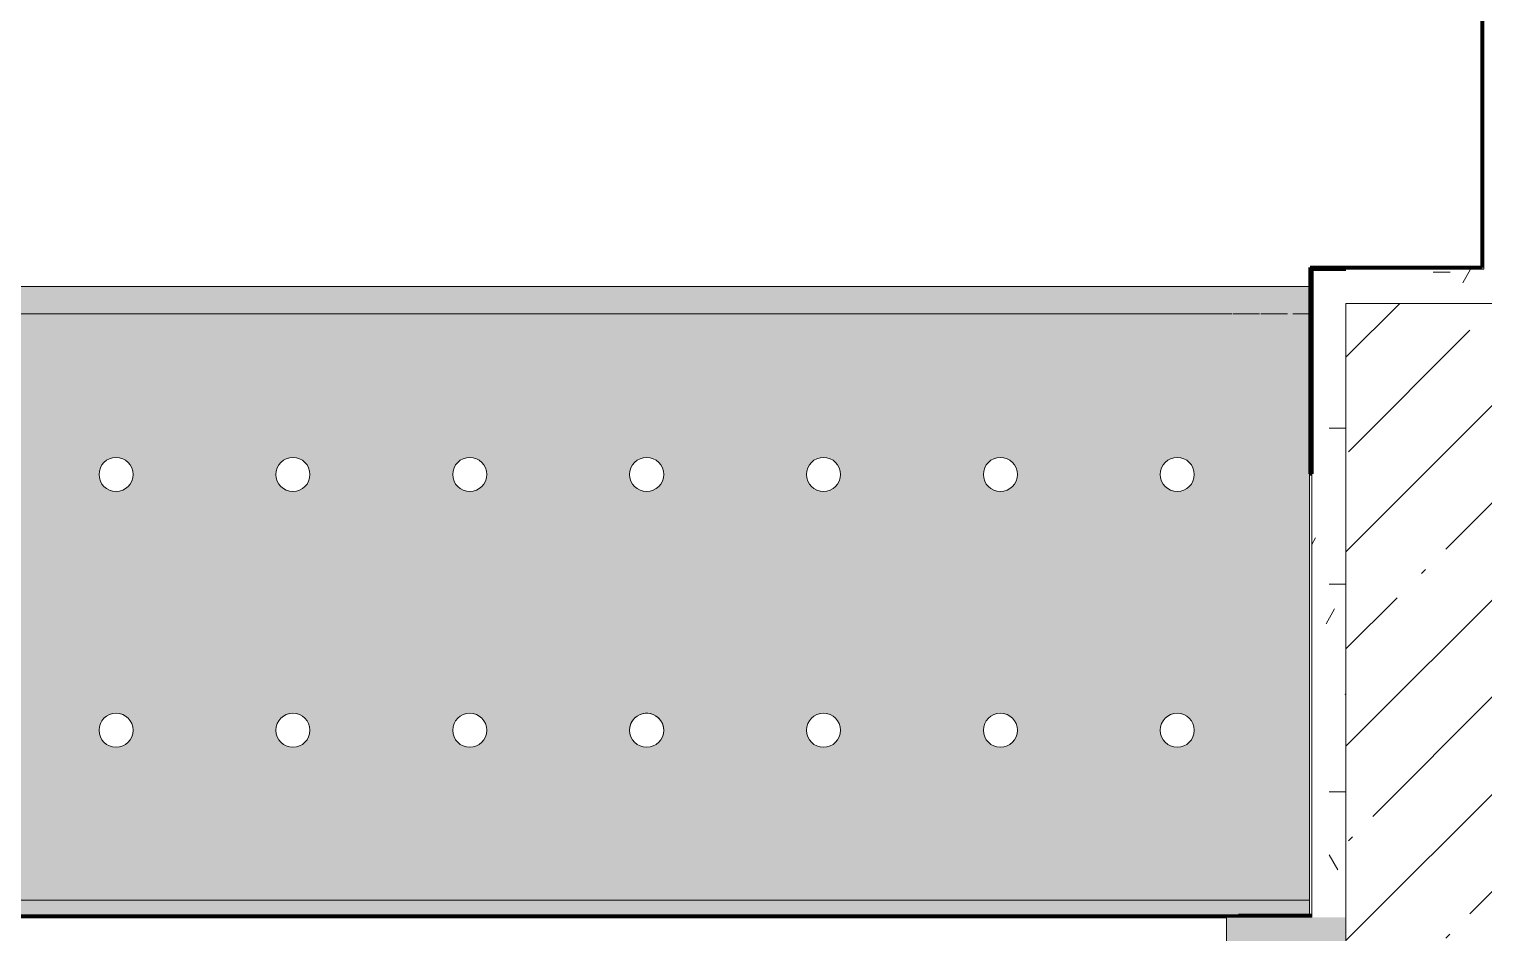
# Model space of a CAD drawing. Header units: millimetres. Extents: x -5426 to 189269, y -8553 to 29000.
# Drawn here: x 28437 to 29291, y 131 to 661 of the extents above; entities that cross this region are included whole.
import ezdxf

# ---------------------------------------------------------------- set-up
doc = ezdxf.new("R2010")
doc.units = ezdxf.units.MM
for name, color, linetype, lineweight in [('A-WALL', 7, 'Continuous', 9), ('I-WALL', 7, 'Continuous', 9), ('S-COLS', 7, 'Continuous', 9)]:
    doc.layers.add(name, color=color, linetype=linetype, lineweight=lineweight)
for name, color, linetype, lineweight, true_color in [('A-WALL-3', 7, 'Continuous', 9, 0xff80c0), ('I-WALL-3', 7, 'Continuous', 9, 0xc0c0c0), ('I-WALL-6', 7, 'Continuous', 80, 0xff80c0), ('I-WALL-9', 7, 'Continuous', 53, 0xff80c0), ('Знаки-2', 9, 'Continuous', 9, 0x808080), ('Знаки-3', 7, 'Continuous', 9, 0xc1bbaf), ('Знаки-5', 7, 'Continuous', 9, 0xaba79f), ('Знаки-6', 7, 'Continuous', 9, 0xccc5b7), ('Знаки-7', 7, 'Continuous', 9, 0xd5cdbe), ('Знаки-8', 7, 'Continuous', 9, 0xd1cabb), ('Знаки-9', 7, 'Continuous', 9, 0xd4ccbd)]:
    doc.layers.add(name, color=color, linetype=linetype, lineweight=lineweight, true_color=true_color)
doc.layers.add('Знаки-4', color=7, linetype='Continuous', lineweight=9, transparency=0.5)
pattern_1 = [(0, (0, 0), (121.92, 30.48), [10.058, -81.382, 10.058, -81.382, -487.68]), (0, (0, 0), (121.92, 30.48), [-182.88, 10.058, -172.822, 10.058, -81.382, -213.36]), (0, (0, 0), (121.92, 30.48), [-457.2, 10.058, -50.902, 10.058, -142.342]), (120, (45.72, 15.24), (-87.356454, 90.345817), [10.058, -81.382, 10.058, -81.382, -487.68]), (120, (45.72, 15.24), (-87.356454, 90.345817), [-182.88, 10.058, -172.822, 10.058, -81.382, -213.36]), (120, (45.72, 15.24), (-87.356454, 90.345817), [-457.2, 10.058, -50.902, 10.058, -142.342]), (240, (60.96, 76.2), (-34.563546, -120.825817), [10.058, -81.382, 10.058, -81.382, -487.68]), (240, (60.96, 76.2), (-34.563546, -120.825817), [-182.88, 10.058, -172.822, 10.058, -81.382, -213.36]), (240, (60.96, 76.2), (-34.563546, -120.825817), [-457.2, 10.058, -50.902, 10.058, -142.342])]

# ---------------------------------------------------------------- blocks, each defined once
blk = doc.blocks.new('BSC_Колонна _Прямоугольная - 600х600-V2-План отделки стен 3 этажа в осях 1-12')
at = {"layer": 'S-COLS'}
h = blk.add_hatch(dxfattribs=at)
h.set_pattern_fill('FP_4', color=256, style=0, pattern_type=2)
h.set_pattern_definition([(45, (-29509.74, -200), (-57.02463, 57.02463), []), (45, (-29452.72, -200), (-57.02463, 57.02463), [100.806, -20.161, 3.353, -16.808])])
h.paths.add_polyline_path([(-27.42, -300), (300, -300), (300, 300), (-300, 300), (-300, -300)])
for p, q in [((300, 300), (-300, 300)), ((-300, 300), (-300, -300)), ((300, -300), (300, 300)), ((-300, -300), (300, -300))]:
    blk.add_line(p, q, dxfattribs=at)
blk = doc.blocks.new('Зашивка радиатора_ с перфорацией М4 - Зашивка радиатора_ с перфорацией М4-30943701-План отделки стен 3 этажа в осях 1-12')
at = {"layer": 'Знаки-4'}
h = blk.add_hatch(color=256, dxfattribs=at)
h.paths.add_polyline_path([(2278.59, 380), (2278.59, 378), (2298.59, 378), (2298.59, 368), (1498.59, 368), (1498.59, 378), (1518.59, 378), (1518.59, 380), (1448.59, 380), (1448.59, 378), (1468.59, 378), (1468.23, 368), (-401.41, 368), (-401.41, 378), (-381.41, 378), (-381.41, 380), (-430, 380), (-430, 230), (2328.59, 230), (2328.59, 378), (2330, 378), (2330, 380), (2298.59, 380)])
h.paths.add_polyline_path([(2330, 190), (-430, 190), (-430, 180), (2330, 180), (2330, 188.28)])
h = blk.add_hatch(color=256, dxfattribs=at)
h.paths.add_polyline_path([(2198.96, 180), (-430, 180), (-430, -179.94), (2330.24, -179.94), (2330.24, 180)])
h.paths.add_polyline_path([(1307.49, 90.35), (1312.49, 89.02), (1316.15, 85.35), (1317.49, 80.35), (1316.15, 75.35), (1312.49, 71.69), (1307.49, 70.35), (1302.49, 71.69), (1298.83, 75.35), (1297.49, 80.35), (1298.83, 85.35), (1302.49, 89.02), (1304.9, 90.01)])
h.paths.add_polyline_path([(1514.99, 90.35), (1519.99, 89.02), (1523.65, 85.35), (1524.99, 80.35), (1523.65, 75.35), (1519.99, 71.69), (1514.99, 70.35), (1509.99, 71.69), (1506.33, 75.35), (1504.99, 80.35), (1506.33, 85.35), (1509.99, 89.02), (1512.4, 90.01)])
h.paths.add_polyline_path([(1618.74, 90.35), (1623.74, 89.02), (1627.4, 85.35), (1628.74, 80.35), (1627.4, 75.35), (1623.74, 71.69), (1618.74, 70.35), (1613.74, 71.69), (1610.08, 75.35), (1608.74, 80.35), (1610.08, 85.35), (1613.74, 89.02), (1616.15, 90.01)])
h.paths.add_polyline_path([(2137.49, 90.35), (2142.49, 89.02), (2146.15, 85.35), (2147.49, 80.35), (2146.15, 75.35), (2142.49, 71.69), (2137.49, 70.35), (2132.49, 71.69), (2128.83, 75.35), (2127.49, 80.35), (2128.83, 85.35), (2132.49, 89.02), (2134.9, 90.01)])
h.paths.add_polyline_path([(2033.74, 90.35), (2038.74, 89.02), (2042.4, 85.35), (2043.74, 80.35), (2042.4, 75.35), (2038.74, 71.69), (2033.74, 70.35), (2028.74, 71.69), (2025.08, 75.35), (2023.74, 80.35), (2025.08, 85.35), (2028.74, 89.02), (2031.15, 90.01)])
h.paths.add_polyline_path([(1411.24, 90.35), (1416.24, 89.02), (1419.9, 85.35), (1421.24, 80.35), (1419.9, 75.35), (1416.24, 71.69), (1411.24, 70.35), (1406.24, 71.69), (1402.58, 75.35), (1401.24, 80.35), (1402.58, 85.35), (1406.24, 89.02), (1408.65, 90.01)])
h.paths.add_polyline_path([(996.24, 90.35), (1001.24, 89.02), (1004.9, 85.35), (1006.24, 80.35), (1004.9, 75.35), (1001.24, 71.69), (996.24, 70.35), (991.24, 71.69), (987.58, 75.35), (986.24, 80.35), (987.58, 85.35), (991.24, 89.02), (993.65, 90.01)])
h.paths.add_polyline_path([(1929.99, 90.35), (1934.99, 89.02), (1938.65, 85.35), (1939.99, 80.35), (1938.65, 75.35), (1934.99, 71.69), (1929.99, 70.35), (1924.99, 71.69), (1921.33, 75.35), (1919.99, 80.35), (1921.33, 85.35), (1924.99, 89.02), (1927.4, 90.01)])
h.paths.add_polyline_path([(1203.74, 90.35), (1208.74, 89.02), (1212.4, 85.35), (1213.74, 80.35), (1212.4, 75.35), (1208.74, 71.69), (1203.74, 70.35), (1198.74, 71.69), (1195.08, 75.35), (1193.74, 80.35), (1195.08, 85.35), (1198.74, 89.02), (1201.15, 90.01)])
h.paths.add_polyline_path([(892.49, 90.35), (897.49, 89.02), (901.15, 85.35), (902.49, 80.35), (901.15, 75.35), (897.49, 71.69), (892.49, 70.35), (887.49, 71.69), (883.83, 75.35), (882.49, 80.35), (883.83, 85.35), (887.49, 89.02), (889.9, 90.01)])
h.paths.add_polyline_path([(1099.99, 90.35), (1104.99, 89.02), (1108.65, 85.35), (1109.99, 80.35), (1108.65, 75.35), (1104.99, 71.69), (1099.99, 70.35), (1094.99, 71.69), (1091.33, 75.35), (1089.99, 80.35), (1091.33, 85.35), (1094.99, 89.02), (1097.4, 90.01)])
h.paths.add_polyline_path([(1826.24, 90.35), (1831.24, 89.02), (1834.9, 85.35), (1836.24, 80.35), (1834.9, 75.35), (1831.24, 71.69), (1826.24, 70.35), (1821.24, 71.69), (1817.58, 75.35), (1816.24, 80.35), (1817.58, 85.35), (1821.24, 89.02), (1823.65, 90.01)])
h.paths.add_polyline_path([(2241.24, 90.35), (2246.24, 89.02), (2249.9, 85.35), (2251.24, 80.35), (2249.9, 75.35), (2246.24, 71.69), (2241.24, 70.35), (2236.24, 71.69), (2232.58, 75.35), (2231.24, 80.35), (2232.58, 85.35), (2236.24, 89.02), (2238.65, 90.01)])
h.paths.add_polyline_path([(1722.49, 90.35), (1727.49, 89.02), (1731.15, 85.35), (1732.49, 80.35), (1731.15, 75.35), (1727.49, 71.69), (1722.49, 70.35), (1717.49, 71.69), (1713.83, 75.35), (1712.49, 80.35), (1713.83, 85.35), (1717.49, 89.02), (1719.9, 90.01)])
h.paths.add_polyline_path([(-145.01, 90.35), (-140.01, 89.02), (-136.35, 85.35), (-135.01, 80.35), (-136.35, 75.35), (-140.01, 71.69), (-145.01, 70.35), (-150.01, 71.69), (-153.67, 75.35), (-155.01, 80.35), (-153.67, 85.35), (-150.01, 89.02), (-147.6, 90.01)])
h.paths.add_polyline_path([(-248.76, 90.35), (-243.76, 89.02), (-240.1, 85.35), (-238.76, 80.35), (-240.1, 75.35), (-243.76, 71.69), (-248.76, 70.35), (-253.76, 71.69), (-257.42, 75.35), (-258.76, 80.35), (-257.42, 85.35), (-253.76, 89.02), (-251.35, 90.01)])
h.paths.add_polyline_path([(788.74, 90.35), (793.74, 89.02), (797.4, 85.35), (798.74, 80.35), (797.4, 75.35), (793.74, 71.69), (788.74, 70.35), (783.74, 71.69), (780.08, 75.35), (778.74, 80.35), (780.08, 85.35), (783.74, 89.02), (786.15, 90.01)])
h.paths.add_polyline_path([(269.99, 90.35), (274.99, 89.02), (278.65, 85.35), (279.99, 80.35), (278.65, 75.35), (274.99, 71.69), (269.99, 70.35), (264.99, 71.69), (261.33, 75.35), (259.99, 80.35), (261.33, 85.35), (264.99, 89.02), (267.4, 90.01)])
h.paths.add_polyline_path([(-41.26, 90.35), (-36.26, 89.02), (-32.6, 85.35), (-31.26, 80.35), (-32.6, 75.35), (-36.26, 71.69), (-41.26, 70.35), (-46.26, 71.69), (-49.92, 75.35), (-51.26, 80.35), (-49.92, 85.35), (-46.26, 89.02), (-43.85, 90.01)])
h.paths.add_polyline_path([(581.24, 90.35), (586.24, 89.02), (589.9, 85.35), (591.24, 80.35), (589.9, 75.35), (586.24, 71.69), (581.24, 70.35), (576.24, 71.69), (572.58, 75.35), (571.24, 80.35), (572.58, 85.35), (576.24, 89.02), (578.65, 90.01)])
h.paths.add_polyline_path([(477.49, 90.35), (482.49, 89.02), (486.15, 85.35), (487.49, 80.35), (486.15, 75.35), (482.49, 71.69), (477.49, 70.35), (472.49, 71.69), (468.83, 75.35), (467.49, 80.35), (468.83, 85.35), (472.49, 89.02), (474.9, 90.01)])
h.paths.add_polyline_path([(373.74, 90.35), (378.74, 89.02), (382.4, 85.35), (383.74, 80.35), (382.4, 75.35), (378.74, 71.69), (373.74, 70.35), (368.74, 71.69), (365.08, 75.35), (363.74, 80.35), (365.08, 85.35), (368.74, 89.02), (372.12, 90.14)])
h.paths.add_polyline_path([(-352.51, 90.35), (-347.51, 89.02), (-343.85, 85.35), (-342.51, 80.35), (-343.85, 75.35), (-347.51, 71.69), (-352.51, 70.35), (-357.51, 71.69), (-361.17, 75.35), (-362.51, 80.35), (-361.17, 85.35), (-357.51, 89.02), (-355.1, 90.01)])
h.paths.add_polyline_path([(684.99, 90.35), (689.99, 89.02), (693.65, 85.35), (694.99, 80.35), (693.65, 75.35), (689.99, 71.69), (684.99, 70.35), (679.99, 71.69), (676.33, 75.35), (674.99, 80.35), (676.33, 85.35), (679.99, 89.02), (682.4, 90.01)])
h.paths.add_polyline_path([(166.24, 90.35), (171.24, 89.02), (174.9, 85.35), (176.24, 80.35), (174.9, 75.35), (171.24, 71.69), (166.24, 70.35), (161.24, 71.69), (157.58, 75.35), (156.24, 80.35), (157.58, 85.35), (161.24, 89.02), (163.65, 90.01)])
h.paths.add_polyline_path([(62.49, 90.35), (67.49, 89.02), (71.15, 85.35), (72.49, 80.35), (71.15, 75.35), (67.49, 71.69), (62.49, 70.35), (57.49, 71.69), (53.83, 75.35), (52.49, 80.35), (53.83, 85.35), (57.49, 89.02), (59.9, 90.01)])
h.paths.add_polyline_path([(1826.24, -59.65), (1831.24, -60.98), (1834.9, -64.65), (1836.24, -69.65), (1834.9, -74.65), (1831.24, -78.31), (1826.24, -79.65), (1821.24, -78.31), (1817.58, -74.65), (1816.24, -69.65), (1817.58, -64.65), (1821.24, -60.98), (1823.65, -59.99)])
h.paths.add_polyline_path([(2241.24, -59.65), (2246.24, -60.98), (2249.9, -64.65), (2251.24, -69.65), (2249.9, -74.65), (2246.24, -78.31), (2241.24, -79.65), (2236.24, -78.31), (2232.58, -74.65), (2231.24, -69.65), (2232.58, -64.65), (2236.24, -60.98), (2238.65, -59.99)])
h.paths.add_polyline_path([(892.49, -59.65), (897.49, -60.98), (901.15, -64.65), (902.49, -69.65), (901.15, -74.65), (897.49, -78.31), (892.49, -79.65), (887.49, -78.31), (883.83, -74.65), (882.49, -69.65), (883.83, -64.65), (887.49, -60.98), (889.9, -59.99)])
h.paths.add_polyline_path([(1722.49, -59.65), (1727.49, -60.98), (1731.15, -64.65), (1732.49, -69.65), (1731.15, -74.65), (1727.49, -78.31), (1722.49, -79.65), (1717.49, -78.31), (1713.83, -74.65), (1712.49, -69.65), (1713.83, -64.65), (1717.49, -60.98), (1719.9, -59.99)])
h.paths.add_polyline_path([(1618.74, -59.65), (1623.74, -60.98), (1627.4, -64.65), (1628.74, -69.65), (1627.4, -74.65), (1623.74, -78.31), (1618.74, -79.65), (1613.74, -78.31), (1610.08, -74.65), (1608.74, -69.65), (1610.08, -64.65), (1613.74, -60.98), (1616.15, -59.99)])
h.paths.add_polyline_path([(1514.99, -59.65), (1519.99, -60.98), (1523.65, -64.65), (1524.99, -69.65), (1523.65, -74.65), (1519.99, -78.31), (1514.99, -79.65), (1509.99, -78.31), (1506.33, -74.65), (1504.99, -69.65), (1506.33, -64.65), (1509.99, -60.98), (1512.4, -59.99)])
h.paths.add_polyline_path([(1203.74, -59.65), (1208.74, -60.98), (1212.4, -64.65), (1213.74, -69.65), (1212.4, -74.65), (1208.74, -78.31), (1203.74, -79.65), (1198.74, -78.31), (1195.08, -74.65), (1193.74, -69.65), (1195.08, -64.65), (1198.74, -60.98), (1201.15, -59.99)])
h.paths.add_polyline_path([(1411.24, -59.65), (1416.24, -60.98), (1419.9, -64.65), (1421.24, -69.65), (1419.9, -74.65), (1416.24, -78.31), (1411.24, -79.65), (1406.24, -78.31), (1402.58, -74.65), (1401.24, -69.65), (1402.58, -64.65), (1406.24, -60.98), (1408.65, -59.99)])
h.paths.add_polyline_path([(2033.74, -59.65), (2038.74, -60.98), (2042.4, -64.65), (2043.74, -69.65), (2042.4, -74.65), (2038.74, -78.31), (2033.74, -79.65), (2028.74, -78.31), (2025.08, -74.65), (2023.74, -69.65), (2025.08, -64.65), (2028.74, -60.98), (2031.15, -59.99)])
h.paths.add_polyline_path([(788.74, -59.65), (793.74, -60.98), (797.4, -64.65), (798.74, -69.65), (797.4, -74.65), (793.74, -78.31), (788.74, -79.65), (783.74, -78.31), (780.08, -74.65), (778.74, -69.65), (780.08, -64.65), (783.74, -60.98), (786.15, -59.99)])
h.paths.add_polyline_path([(1099.99, -59.65), (1104.99, -60.98), (1108.65, -64.65), (1109.99, -69.65), (1108.65, -74.65), (1104.99, -78.31), (1099.99, -79.65), (1094.99, -78.31), (1091.33, -74.65), (1089.99, -69.65), (1091.33, -64.65), (1094.99, -60.98), (1097.4, -59.99)])
h.paths.add_polyline_path([(1307.49, -59.65), (1312.49, -60.98), (1316.15, -64.65), (1317.49, -69.65), (1316.15, -74.65), (1312.49, -78.31), (1307.49, -79.65), (1302.49, -78.31), (1298.83, -74.65), (1297.49, -69.65), (1298.83, -64.65), (1302.49, -60.98), (1304.9, -59.99)])
h.paths.add_polyline_path([(1929.99, -59.65), (1934.99, -60.98), (1938.65, -64.65), (1939.99, -69.65), (1938.65, -74.65), (1934.99, -78.31), (1929.99, -79.65), (1924.94, -78.26), (1921.33, -74.65), (1919.99, -69.65), (1921.33, -64.65), (1924.99, -60.98), (1927.4, -59.99)])
h.paths.add_polyline_path([(996.24, -59.65), (1001.24, -60.98), (1004.9, -64.65), (1006.24, -69.65), (1004.9, -74.65), (1001.24, -78.31), (996.24, -79.65), (991.24, -78.31), (987.58, -74.65), (986.24, -69.65), (987.58, -64.65), (991.24, -60.98), (993.65, -59.99)])
h.paths.add_polyline_path([(2137.49, -59.65), (2142.49, -60.98), (2146.15, -64.65), (2147.49, -69.65), (2146.15, -74.65), (2142.49, -78.31), (2137.49, -79.65), (2132.49, -78.31), (2128.83, -74.65), (2127.49, -69.65), (2128.83, -64.65), (2132.49, -60.98), (2134.9, -59.99)])
h.paths.add_polyline_path([(-248.76, -59.65), (-243.76, -60.98), (-240.1, -64.65), (-238.76, -69.65), (-240.1, -74.65), (-243.76, -78.31), (-248.76, -79.65), (-253.76, -78.31), (-257.42, -74.65), (-258.76, -69.65), (-257.42, -64.65), (-253.76, -60.98), (-251.35, -59.99)])
h.paths.add_polyline_path([(62.49, -59.65), (67.49, -60.98), (71.15, -64.65), (72.49, -69.65), (71.15, -74.65), (67.49, -78.31), (62.49, -79.65), (57.49, -78.31), (53.83, -74.65), (52.49, -69.65), (53.83, -64.65), (57.49, -60.98), (59.9, -59.99)])
h.paths.add_polyline_path([(166.24, -59.65), (171.24, -60.98), (174.9, -64.65), (176.24, -69.65), (174.9, -74.65), (171.24, -78.31), (166.24, -79.65), (161.24, -78.31), (157.58, -74.65), (156.24, -69.65), (157.58, -64.65), (161.24, -60.98), (163.65, -59.99)])
h.paths.add_polyline_path([(-145.01, -59.65), (-140.01, -60.98), (-136.35, -64.65), (-135.01, -69.65), (-136.35, -74.65), (-140.01, -78.31), (-145.01, -79.65), (-150.01, -78.31), (-153.67, -74.65), (-155.01, -69.65), (-153.67, -64.65), (-150.01, -60.98), (-147.6, -59.99)])
h.paths.add_polyline_path([(373.74, -59.65), (378.74, -60.98), (382.4, -64.65), (383.74, -69.65), (382.4, -74.65), (378.74, -78.31), (373.74, -79.65), (368.74, -78.31), (365.08, -74.65), (363.74, -69.65), (365.08, -64.65), (368.74, -60.98), (372.12, -59.86)])
h.paths.add_polyline_path([(269.99, -59.65), (274.99, -60.98), (278.65, -64.65), (279.99, -69.65), (278.65, -74.65), (274.99, -78.31), (269.99, -79.65), (264.99, -78.31), (261.33, -74.65), (259.99, -69.65), (261.33, -64.65), (264.99, -60.98), (267.4, -59.99)])
h.paths.add_polyline_path([(477.49, -59.65), (482.49, -60.98), (486.15, -64.65), (487.49, -69.65), (486.15, -74.65), (482.49, -78.31), (477.49, -79.65), (472.49, -78.31), (468.83, -74.65), (467.49, -69.65), (468.83, -64.65), (472.49, -60.98), (474.9, -59.99)])
h.paths.add_polyline_path([(-41.26, -59.65), (-36.26, -60.98), (-32.6, -64.65), (-31.26, -69.65), (-32.6, -74.65), (-36.26, -78.31), (-41.26, -79.65), (-46.26, -78.31), (-49.92, -74.65), (-51.26, -69.65), (-49.92, -64.65), (-46.26, -60.98), (-43.85, -59.99)])
h.paths.add_polyline_path([(684.99, -59.65), (689.99, -60.98), (693.65, -64.65), (694.99, -69.65), (693.65, -74.65), (689.99, -78.31), (684.99, -79.65), (679.99, -78.31), (676.33, -74.65), (674.99, -69.65), (676.33, -64.65), (679.99, -60.98), (682.4, -59.99)])
h.paths.add_polyline_path([(581.24, -59.65), (586.24, -60.98), (589.9, -64.65), (591.24, -69.65), (589.9, -74.65), (586.24, -78.31), (581.24, -79.65), (576.24, -78.31), (572.58, -74.65), (571.24, -69.65), (572.58, -64.65), (576.24, -60.98), (578.65, -59.99)])
h.paths.add_polyline_path([(-352.51, -59.65), (-347.51, -60.98), (-343.85, -64.65), (-342.51, -69.65), (-343.85, -74.65), (-347.51, -78.31), (-352.51, -79.65), (-357.51, -78.31), (-361.17, -74.65), (-362.51, -69.65), (-361.17, -64.65), (-357.51, -60.98), (-355.1, -59.99)])
for points in [[(2318.03, -163.94), (-430, -163.94), (-430, -179.94), (2330, -179.59), (2329.44, -163.94), (2318.45, -163.94)], [(-301.77, -163.94), (-319, -164.03), (-318.32, -179.94), (-279, -179.94), (-279.68, -163.94), (-299, -163.94)], [(-304, -163.94), (-319, -164.03), (-318.32, -179.94), (-279, -179.94), (-279.68, -163.94), (-301.77, -163.94)], [(-299, -163.94), (-309, -164.84), (-308.66, -179.94), (-289, -179.94), (-289.34, -163.94), (-296.41, -163.94)], [(-299, -163.94), (-309, -164.84), (-308.66, -179.94), (-289, -179.94), (-289.34, -163.94), (-296.41, -163.94)], [(-179, -163.94), (-219, -165.1), (-218.32, -179.94), (-179, -179.94), (-179, -170.22)], [(-179, -163.94), (-219, -165.1), (-218.32, -179.94), (-179, -179.94), (-179, -170.22)], [(-208.66, -163.94), (-209, -164.4), (-208.66, -179.94), (-189, -179.94), (-189.34, -163.94), (-207.66, -163.94)], [(-208.66, -163.94), (-209, -164.4), (-208.66, -179.94), (-189, -179.94), (-189.34, -163.94), (-207.66, -163.94)], [(-81.68, -163.94), (-119, -163.94), (-118.32, -179.94), (-79, -179.94), (-79.68, -163.94)], [(-81.68, -163.94), (-119, -163.94), (-118.32, -179.94), (-79, -179.94), (-79.68, -163.94)], [(-99, -163.94), (-109, -163.94), (-108.66, -179.94), (-89, -179.94), (-89.34, -163.94), (-96.41, -163.94)], [(-99, -163.94), (-109, -163.94), (-108.66, -179.94), (-89, -179.94), (-89.34, -163.94), (-96.41, -163.94)], [(-4.18, -163.94), (-19, -163.94), (-18.32, -179.94), (21, -179.94), (20.32, -163.94), (1, -163.94)], [(-8.66, -163.94), (-19, -163.94), (-18.32, -179.94), (21, -179.94), (20.32, -163.94), (-7.66, -163.94)], [(-4, -163.94), (-9, -163.94), (-8.66, -179.94), (11, -179.94), (10.66, -163.94), (-1.59, -163.94)], [(-4.18, -163.94), (-9, -163.94), (-8.66, -179.94), (11, -179.94), (10.66, -163.94), (-4, -163.94)], [(98.41, -163.94), (81, -163.94), (81.68, -179.94), (121, -179.94), (120.32, -163.94), (101, -163.94)], [(106, -163.94), (81, -163.94), (81.68, -179.94), (121, -179.94), (120.32, -163.94), (106.18, -163.94)], [(101, -163.94), (91, -163.94), (91.34, -179.94), (111, -179.94), (110.66, -163.94), (103.59, -163.94)], [(101, -163.94), (91, -163.94), (91.34, -179.94), (111, -179.94), (110.66, -163.94), (103.59, -163.94)], [(201, -163.94), (181, -163.94), (181.68, -179.94), (221, -179.94), (220.32, -163.94), (206.18, -163.94)], [(206, -163.94), (181, -163.94), (181.68, -179.94), (221, -179.94), (220.32, -163.94), (206.18, -163.94)], [(201, -163.94), (191, -163.94), (191.34, -179.94), (211, -179.94), (210.66, -163.94), (203.59, -163.94)], [(201, -163.94), (191, -163.94), (191.34, -179.94), (211, -179.94), (210.66, -163.94), (203.59, -163.94)], [(301, -163.94), (281, -163.94), (281.68, -179.94), (321, -179.94), (320.32, -163.94), (306.18, -163.94)], [(296, -163.94), (281, -163.94), (281.68, -179.94), (321, -179.94), (320.32, -163.94), (298.41, -163.94)], [(301, -163.94), (291, -163.94), (291.34, -179.94), (311, -179.94), (310.66, -163.94), (303.59, -163.94)], [(301, -163.94), (291, -163.94), (291.34, -179.94), (311, -179.94), (310.66, -163.94), (303.59, -163.94)]]:
    blk.add_hatch(color=256, dxfattribs=at).paths.add_polyline_path(points)
at = {"layer": 'Знаки-2'}
for p, q in [((-430, 190), (-430, 180)), ((-430, 180), (2330, 180)), ((2330.24, 180), (-430, 180)), ((-430, 180), (-430, -179.94)), ((-430, -179.94), (2330.24, -179.94))]:
    blk.add_line(p, q, dxfattribs=at)
for centre, start, end in [((-352.51, 80.35), 0, 180), ((-248.76, 80.35), 0, 180), ((-145.01, 80.35), 0, 180), ((-41.26, 80.35), 0, 180), ((62.49, 80.35), 0, 180), ((166.24, 80.35), 0, 180), ((269.99, 80.35), 0, 180), ((-352.51, 80.35), 180, 0), ((-248.76, 80.35), 180, 0), ((-145.01, 80.35), 180, 0), ((-41.26, 80.35), 180, 0), ((62.49, 80.35), 180, 0), ((166.24, 80.35), 180, 0), ((269.99, 80.35), 180, 360), ((-352.51, -69.65), 0, 180), ((-248.76, -69.65), 0, 180), ((-145.01, -69.65), 0, 180), ((-41.26, -69.65), 0, 180), ((62.49, -69.65), 0, 180), ((166.24, -69.65), 0, 180), ((269.99, -69.65), 0, 180), ((-352.51, -69.65), 180, 0), ((-248.76, -69.65), 180, 0), ((-145.01, -69.65), 180, 0), ((-41.26, -69.65), 180, 0), ((62.49, -69.65), 180, 0), ((166.24, -69.65), 180, 0), ((269.99, -69.65), 180, 0)]:
    blk.add_arc(centre, 10, start, end, dxfattribs=at)
at = {"layer": 'Знаки-3'}
for p, q in [((2330, 180), (-430, 180)), ((-430, 180), (2330, 180)), ((-420.39, -163.94), (-430, -163.94)), ((-430, -163.94), (-430, -179.94)), ((-401.59, -163.94), (-417.27, -163.94)), ((-385.1, -163.94), (-400.77, -163.94)), ((-319, -163.94), (-384.53, -163.94)), ((-319, -163.94), (-285.19, -163.94)), ((-285.19, -163.94), (-319, -163.94)), ((-284.86, -163.94), (-279, -163.94)), ((-279, -163.94), (-284.86, -163.94)), ((-219.01, -163.94), (-279, -163.94)), ((-219, -163.94), (-209, -163.94)), ((-209, -163.94), (-219, -163.94)), ((-209, -163.94), (-202.49, -163.94)), ((-202.49, -163.94), (-209, -163.94)), ((-201.59, -163.94), (-189, -163.94)), ((-189, -163.94), (-201.59, -163.94)), ((-189, -163.94), (-179, -163.94)), ((-179, -163.94), (-189, -163.94)), ((-119, -163.94), (-179, -163.94)), ((-119, -163.94), (-79, -163.94)), ((-79, -163.94), (-119, -163.94)), ((-19, -163.94), (-79, -163.94)), ((-19, -163.94), (21, -163.94)), ((21, -163.94), (-19, -163.94)), ((81, -163.94), (21, -163.94)), ((81, -163.94), (91, -163.94)), ((91, -163.94), (81, -163.94)), ((91, -163.94), (111, -163.94)), ((111, -163.94), (91, -163.94)), ((111, -163.94), (121, -163.94)), ((121, -163.94), (111, -163.94)), ((181, -163.94), (121, -163.94)), ((181, -163.94), (221, -163.94)), ((221, -163.94), (181, -163.94)), ((280.78, -163.94), (221, -163.94)), ((281, -163.94), (321, -163.94)), ((321, -163.94), (281, -163.94)), ((-430, -179.94), (-319, -179.94)), ((-319, -179.94), (-279, -179.94)), ((-279, -179.94), (-319, -179.94)), ((-279, -179.94), (-219, -179.94)), ((-219, -179.94), (-209, -179.94)), ((-209, -179.94), (-219, -179.94)), ((-209, -179.94), (-189, -179.94)), ((-189, -179.94), (-209, -179.94)), ((-189, -179.94), (-179, -179.94)), ((-179, -179.94), (-189, -179.94)), ((-179, -179.94), (-119, -179.94)), ((-119, -179.94), (-79, -179.94)), ((-79, -179.94), (-119, -179.94)), ((-79, -179.94), (-19, -179.94)), ((-19, -179.94), (21, -179.94)), ((21, -179.94), (-19, -179.94)), ((21, -179.94), (81, -179.94)), ((81, -179.94), (91, -179.94)), ((91, -179.94), (81, -179.94)), ((91, -179.94), (111, -179.94)), ((111, -179.94), (91, -179.94)), ((111, -179.94), (121, -179.94)), ((121, -179.94), (111, -179.94)), ((121, -179.94), (181, -179.94)), ((181, -179.94), (221, -179.94)), ((221, -179.94), (181, -179.94)), ((221, -179.94), (281, -179.94)), ((281, -179.94), (321, -179.94)), ((321, -179.94), (281, -179.94))]:
    blk.add_line(p, q, dxfattribs=at)
at = {"layer": 'Знаки-5'}
for p, q in [((-430, 180), (-430, 190)), ((-430, -179.94), (-430, 180)), ((-430, -163.94), (-420.39, -163.94)), ((-430, -163.94), (-430, -179.94)), ((-417.27, -163.94), (-401.59, -163.94)), ((-400.77, -163.94), (-385.1, -163.94)), ((-384.53, -163.94), (2282.94, -163.94)), ((2329.44, -179.94), (-430, -179.94)), ((2329.44, -179.94), (-430, -179.94))]:
    blk.add_line(p, q, dxfattribs=at)
for centre, start, end in [((-352.51, 80.35), 0, 180), ((-248.76, 80.35), 0, 180), ((-145.01, 80.35), 0, 180), ((-41.26, 80.35), 0, 180), ((62.49, 80.35), 0, 180), ((166.24, 80.35), 0, 180), ((269.99, 80.35), 0, 180), ((-352.51, 80.35), 180, 360), ((-248.76, 80.35), 180, 0), ((-145.01, 80.35), 180, 360), ((-41.26, 80.35), 180, 210), ((-41.26, 80.35), 210, 360), ((62.49, 80.35), 180, 0), ((166.24, 80.35), 180, 360), ((269.99, 80.35), 180, 360), ((-352.51, -69.65), 0, 180), ((-248.76, -69.65), 0, 180), ((-145.01, -69.65), 0, 180), ((-41.26, -69.65), 0, 180), ((62.49, -69.65), 0, 180), ((166.24, -69.65), 0, 180), ((269.99, -69.65), 0, 180), ((-352.51, -69.65), 180, 360), ((-248.76, -69.65), 180, 360), ((-145.01, -69.65), 180, 360), ((-41.26, -69.65), 180, 360), ((62.49, -69.65), 180, 360), ((166.24, -69.65), 180, 360), ((269.99, -69.65), 180, 360)]:
    blk.add_arc(centre, 10, start, end, dxfattribs=at)
at = {"layer": 'Знаки-6'}
for p, q in [((-319, -163.94), (-309, -163.94)), ((-309, -163.94), (-319, -163.94)), ((-309, -163.94), (-304.19, -163.94)), ((-304.19, -163.94), (-309, -163.94)), ((-304, -163.94), (-301.78, -163.94)), ((-301.78, -163.94), (-304, -163.94)), ((-301.59, -163.94), (-296.41, -163.94)), ((-294, -163.94), (-301.59, -163.94)), ((-296.41, -163.94), (-294, -163.94)), ((-293.81, -163.94), (-289, -163.94)), ((-289, -163.94), (-293.81, -163.94)), ((-289, -163.94), (-285.19, -163.94)), ((-285.19, -163.94), (-289, -163.94)), ((-284.86, -163.94), (-279, -163.94)), ((-279, -163.94), (-284.86, -163.94)), ((-219, -163.94), (-209, -163.94)), ((-209, -163.94), (-219, -163.94)), ((-207.72, -163.94), (-204.18, -163.94)), ((-204.18, -163.94), (-207.72, -163.94)), ((-204, -163.94), (-202.48, -163.94)), ((-202.48, -163.94), (-204, -163.94)), ((-201.61, -163.94), (-194, -163.94)), ((-194, -163.94), (-201.61, -163.94)), ((-193.82, -163.94), (-190.28, -163.94)), ((-190.28, -163.94), (-193.82, -163.94)), ((-189, -163.94), (-179, -163.94)), ((-179, -163.94), (-189, -163.94)), ((-119, -163.94), (-118.32, -163.94)), ((-109, -163.94), (-119, -163.94)), ((-118.32, -163.94), (-109, -163.94)), ((-109, -163.94), (-104.19, -163.94)), ((-106.07, -163.94), (-109, -163.94)), ((-104.19, -163.94), (-106.07, -163.94)), ((-104, -163.94), (-94, -163.94)), ((-94, -163.94), (-104, -163.94)), ((-93.81, -163.94), (-89, -163.94)), ((-89.34, -163.94), (-93.81, -163.94)), ((-89, -163.94), (-89.34, -163.94)), ((-89, -163.94), (-79, -163.94)), ((-79, -163.94), (-89, -163.94)), ((-19, -163.94), (-9, -163.94)), ((-18.32, -163.94), (-19, -163.94)), ((-16.32, -163.94), (-18.32, -163.94)), ((-13.14, -163.94), (-16.32, -163.94)), ((-9, -163.94), (-13.14, -163.94)), ((-9, -163.94), (-4.19, -163.94)), ((-4.19, -163.94), (-9, -163.94)), ((-4, -163.94), (11, -163.94)), ((11, -163.94), (-4, -163.94)), ((11, -163.94), (21, -163.94)), ((20.32, -163.94), (11, -163.94)), ((21, -163.94), (20.32, -163.94)), ((81, -163.94), (91, -163.94)), ((91, -163.94), (81, -163.94)), ((92.28, -163.94), (95.82, -163.94)), ((95.82, -163.94), (92.28, -163.94)), ((96, -163.94), (98.07, -163.94)), ((98.07, -163.94), (96, -163.94)), ((98.39, -163.94), (106, -163.94)), ((106, -163.94), (98.39, -163.94)), ((106.18, -163.94), (109.72, -163.94)), ((109.72, -163.94), (106.18, -163.94)), ((111, -163.94), (121, -163.94)), ((121, -163.94), (111, -163.94)), ((181, -163.94), (191, -163.94)), ((191, -163.94), (181, -163.94)), ((191, -163.94), (195.81, -163.94)), ((195.81, -163.94), (191, -163.94)), ((196, -163.94), (206, -163.94)), ((206, -163.94), (196, -163.94)), ((206.19, -163.94), (211, -163.94)), ((211, -163.94), (206.19, -163.94)), ((211, -163.94), (221, -163.94)), ((221, -163.94), (211, -163.94)), ((281, -163.94), (291, -163.94)), ((291, -163.94), (281, -163.94)), ((291, -163.94), (295.81, -163.94)), ((295.81, -163.94), (291, -163.94)), ((296, -163.94), (306, -163.94)), ((306, -163.94), (296, -163.94)), ((306.19, -163.94), (311, -163.94)), ((311, -163.94), (306.19, -163.94)), ((311, -163.94), (321, -163.94)), ((321, -163.94), (311, -163.94)), ((-319, -179.94), (-309, -179.94)), ((-309, -179.94), (-319, -179.94)), ((-309, -179.94), (-304.19, -179.94)), ((-304.19, -179.94), (-309, -179.94)), ((-304, -179.94), (-294, -179.94)), ((-294, -179.94), (-304, -179.94)), ((-293.81, -179.94), (-289, -179.94)), ((-289, -179.94), (-293.81, -179.94)), ((-289, -179.94), (-279, -179.94)), ((-279, -179.94), (-289, -179.94)), ((-219, -179.94), (-209, -179.94)), ((-209, -179.94), (-219, -179.94)), ((-207.72, -179.94), (-204.18, -179.94)), ((-204.18, -179.94), (-207.72, -179.94)), ((-204, -179.94), (-194, -179.94)), ((-194, -179.94), (-204, -179.94)), ((-193.82, -179.94), (-190.28, -179.94)), ((-190.28, -179.94), (-193.82, -179.94)), ((-189, -179.94), (-179, -179.94)), ((-179, -179.94), (-189, -179.94)), ((-119, -179.94), (-109, -179.94)), ((-109, -179.94), (-119, -179.94)), ((-109, -179.94), (-104.19, -179.94)), ((-104.19, -179.94), (-109, -179.94)), ((-104, -179.94), (-94, -179.94)), ((-101.59, -179.94), (-104, -179.94)), ((-94, -179.94), (-101.59, -179.94)), ((-93.81, -179.94), (-89, -179.94)), ((-89.34, -179.94), (-93.81, -179.94)), ((-89, -179.94), (-89.34, -179.94)), ((-89, -179.94), (-79, -179.94)), ((-79, -179.94), (-89, -179.94)), ((-19, -179.94), (-9, -179.94)), ((-9, -179.94), (-19, -179.94)), ((-9, -179.94), (-4.19, -179.94)), ((-4.19, -179.94), (-9, -179.94)), ((-4, -179.94), (11, -179.94)), ((11, -179.94), (-4, -179.94)), ((11, -179.94), (21, -179.94)), ((21, -179.94), (11, -179.94)), ((81, -179.94), (91, -179.94)), ((91, -179.94), (81, -179.94)), ((92.28, -179.94), (95.82, -179.94)), ((95.82, -179.94), (92.28, -179.94)), ((96, -179.94), (106, -179.94)), ((106, -179.94), (96, -179.94)), ((106.18, -179.94), (109.72, -179.94)), ((109.72, -179.94), (106.18, -179.94)), ((111, -179.94), (121, -179.94)), ((121, -179.94), (111, -179.94)), ((181, -179.94), (181.68, -179.94)), ((191, -179.94), (181, -179.94)), ((181.68, -179.94), (191, -179.94)), ((191, -179.94), (195.81, -179.94)), ((195.81, -179.94), (191, -179.94)), ((196, -179.94), (206, -179.94)), ((206, -179.94), (196, -179.94)), ((206.19, -179.94), (211, -179.94)), ((211, -179.94), (206.19, -179.94)), ((211, -179.94), (221, -179.94)), ((221, -179.94), (211, -179.94)), ((281, -179.94), (291, -179.94)), ((291, -179.94), (281, -179.94)), ((291, -179.94), (291.34, -179.94)), ((295.81, -179.94), (291, -179.94)), ((291.34, -179.94), (295.81, -179.94)), ((296, -179.94), (306, -179.94)), ((306, -179.94), (296, -179.94)), ((306.19, -179.94), (311, -179.94)), ((311, -179.94), (306.19, -179.94)), ((311, -179.94), (321, -179.94)), ((321, -179.94), (311, -179.94))]:
    blk.add_line(p, q, dxfattribs=at)
at = {"layer": 'Знаки-7'}
for p, q in [((-304.18, -163.94), (-307.66, -163.94)), ((-301.77, -163.94), (-304, -163.94)), ((-294, -163.94), (-301.59, -163.94)), ((-290.34, -163.94), (-293.82, -163.94)), ((-204.18, -163.94), (-207.66, -163.94)), ((-202.46, -163.94), (-204, -163.94)), ((-194, -163.94), (-201.59, -163.94)), ((-190.34, -163.94), (-193.82, -163.94)), ((-104.18, -163.94), (-107.66, -163.94)), ((-94, -163.94), (-104, -163.94)), ((-90.34, -163.94), (-93.82, -163.94)), ((-4.18, -163.94), (-7.66, -163.94)), ((6, -163.94), (-4, -163.94)), ((9.66, -163.94), (6.75, -163.94)), ((95.82, -163.94), (92.34, -163.94)), ((98.09, -163.94), (96, -163.94)), ((106, -163.94), (98.41, -163.94)), ((109.66, -163.94), (106.18, -163.94)), ((195.82, -163.94), (192.34, -163.94)), ((206, -163.94), (196, -163.94)), ((209.66, -163.94), (206.18, -163.94)), ((295.82, -163.94), (292.34, -163.94)), ((306, -163.94), (296, -163.94)), ((309.66, -163.94), (306.18, -163.94)), ((-307.66, -179.94), (-304.18, -179.94)), ((-304, -179.94), (-294, -179.94)), ((-293.82, -179.94), (-290.34, -179.94)), ((-207.66, -179.94), (-204.18, -179.94)), ((-204, -179.94), (-194, -179.94)), ((-193.82, -179.94), (-190.34, -179.94)), ((-107.66, -179.94), (-104.18, -179.94)), ((-104, -179.94), (-94, -179.94)), ((-93.82, -179.94), (-90.34, -179.94)), ((-7.66, -179.94), (-4.18, -179.94)), ((-4, -179.94), (6, -179.94)), ((6.75, -179.94), (9.66, -179.94)), ((92.34, -179.94), (95.82, -179.94)), ((96, -179.94), (106, -179.94)), ((106.18, -179.94), (109.66, -179.94)), ((192.34, -179.94), (195.82, -179.94)), ((196, -179.94), (206, -179.94)), ((206.18, -179.94), (209.66, -179.94)), ((292.34, -179.94), (295.82, -179.94)), ((296, -179.94), (306, -179.94)), ((306.18, -179.94), (309.66, -179.94))]:
    blk.add_line(p, q, dxfattribs=at)
at = {"layer": 'Знаки-8'}
for p, q in [((-309, -163.94), (-318.32, -163.94)), ((-307.72, -163.94), (-304.18, -163.94)), ((-304.18, -163.94), (-307.72, -163.94)), ((-304, -163.94), (-301.8, -163.94)), ((-301.8, -163.94), (-304, -163.94)), ((-301.61, -163.94), (-294, -163.94)), ((-294, -163.94), (-301.61, -163.94)), ((-293.82, -163.94), (-290.28, -163.94)), ((-290.28, -163.94), (-293.82, -163.94)), ((-285.22, -163.94), (-289, -163.94)), ((-279.68, -163.94), (-284.86, -163.94)), ((-209, -163.94), (-218.32, -163.94)), ((-209, -163.94), (-204.19, -163.94)), ((-208.66, -163.94), (-209, -163.94)), ((-204.19, -163.94), (-208.66, -163.94)), ((-204, -163.94), (-202.49, -163.94)), ((-202.49, -163.94), (-204, -163.94)), ((-201.59, -163.94), (-194, -163.94)), ((-194, -163.94), (-201.59, -163.94)), ((-193.81, -163.94), (-189, -163.94)), ((-189, -163.94), (-193.81, -163.94)), ((-179.68, -163.94), (-189, -163.94)), ((-109, -163.94), (-118.32, -163.94)), ((-109, -163.94), (-108.66, -163.94)), ((-106.07, -163.94), (-109, -163.94)), ((-108.66, -163.94), (-104.19, -163.94)), ((-104.19, -163.94), (-106.07, -163.94)), ((-104, -163.94), (-101.59, -163.94)), ((-94, -163.94), (-104, -163.94)), ((-101.59, -163.94), (-94, -163.94)), ((-93.81, -163.94), (-91.93, -163.94)), ((-89.34, -163.94), (-93.81, -163.94)), ((-91.93, -163.94), (-89, -163.94)), ((-89, -163.94), (-89.34, -163.94)), ((-84.86, -163.94), (-89, -163.94)), ((-79.68, -163.94), (-84.59, -163.94)), ((-9, -163.94), (-18.32, -163.94)), ((-7.72, -163.94), (-4.18, -163.94)), ((-4.18, -163.94), (-7.72, -163.94)), ((-4, -163.94), (6, -163.94)), ((1, -163.94), (-4, -163.94)), ((6, -163.94), (1, -163.94)), ((6.18, -163.94), (9.72, -163.94)), ((9.72, -163.94), (6.18, -163.94)), ((20.32, -163.94), (11, -163.94)), ((91, -163.94), (81.68, -163.94)), ((91, -163.94), (95.81, -163.94)), ((95.81, -163.94), (91, -163.94)), ((96, -163.94), (106, -163.94)), ((103.59, -163.94), (96, -163.94)), ((106, -163.94), (103.59, -163.94)), ((106.19, -163.94), (111, -163.94)), ((111, -163.94), (106.19, -163.94)), ((120.32, -163.94), (111, -163.94)), ((191, -163.94), (181.68, -163.94)), ((191, -163.94), (191.34, -163.94)), ((195.81, -163.94), (191, -163.94)), ((191.34, -163.94), (195.81, -163.94)), ((196, -163.94), (198.41, -163.94)), ((206, -163.94), (196, -163.94)), ((198.41, -163.94), (206, -163.94)), ((206.19, -163.94), (211, -163.94)), ((211, -163.94), (206.19, -163.94)), ((220.32, -163.94), (211, -163.94)), ((291, -163.94), (281.68, -163.94)), ((292.28, -163.94), (295.82, -163.94)), ((295.82, -163.94), (292.28, -163.94)), ((296, -163.94), (306, -163.94)), ((306, -163.94), (296, -163.94)), ((306.18, -163.94), (309.72, -163.94)), ((309.72, -163.94), (306.18, -163.94)), ((320.32, -163.94), (311, -163.94)), ((-318.32, -179.94), (-309, -179.94)), ((-307.72, -179.94), (-304.18, -179.94)), ((-304.18, -179.94), (-307.72, -179.94)), ((-304, -179.94), (-294, -179.94)), ((-294, -179.94), (-304, -179.94)), ((-293.82, -179.94), (-290.28, -179.94)), ((-290.28, -179.94), (-293.82, -179.94)), ((-289, -179.94), (-279.68, -179.94)), ((-218.32, -179.94), (-209, -179.94)), ((-209, -179.94), (-204.19, -179.94)), ((-204.19, -179.94), (-209, -179.94)), ((-204, -179.94), (-194, -179.94)), ((-201.59, -179.94), (-204, -179.94)), ((-194, -179.94), (-201.59, -179.94)), ((-193.81, -179.94), (-189, -179.94)), ((-189, -179.94), (-193.81, -179.94)), ((-189, -179.94), (-179.68, -179.94)), ((-118.32, -179.94), (-109, -179.94)), ((-109, -179.94), (-107.66, -179.94)), ((-104.19, -179.94), (-109, -179.94)), ((-107.66, -179.94), (-104.19, -179.94)), ((-104, -179.94), (-101.59, -179.94)), ((-94, -179.94), (-104, -179.94)), ((-101.59, -179.94), (-94, -179.94)), ((-93.81, -179.94), (-90.34, -179.94)), ((-89, -179.94), (-93.81, -179.94)), ((-90.34, -179.94), (-89, -179.94)), ((-89, -179.94), (-79.68, -179.94)), ((-18.32, -179.94), (-9, -179.94)), ((-7.72, -179.94), (-4.18, -179.94)), ((-4.18, -179.94), (-7.72, -179.94)), ((-4, -179.94), (1, -179.94)), ((6, -179.94), (-4, -179.94)), ((1, -179.94), (6, -179.94)), ((6.18, -179.94), (9.72, -179.94)), ((9.72, -179.94), (6.18, -179.94)), ((11, -179.94), (20.32, -179.94)), ((81.68, -179.94), (91, -179.94)), ((91, -179.94), (95.81, -179.94)), ((95.81, -179.94), (91, -179.94)), ((96, -179.94), (101, -179.94)), ((98.41, -179.94), (96, -179.94)), ((106, -179.94), (98.41, -179.94)), ((101, -179.94), (103.59, -179.94)), ((103.59, -179.94), (106, -179.94)), ((106.19, -179.94), (110.66, -179.94)), ((111, -179.94), (106.19, -179.94)), ((110.66, -179.94), (111, -179.94)), ((111, -179.94), (120.32, -179.94)), ((181.68, -179.94), (191, -179.94)), ((191, -179.94), (195.81, -179.94)), ((192.34, -179.94), (191, -179.94)), ((193.93, -179.94), (192.34, -179.94)), ((195.81, -179.94), (193.93, -179.94)), ((196, -179.94), (203.59, -179.94)), ((198.41, -179.94), (196, -179.94)), ((201, -179.94), (198.41, -179.94)), ((203.59, -179.94), (201, -179.94)), ((203.59, -179.94), (206, -179.94)), ((206, -179.94), (203.59, -179.94)), ((206.19, -179.94), (210.66, -179.94)), ((211, -179.94), (206.19, -179.94)), ((210.66, -179.94), (211, -179.94)), ((211, -179.94), (220.32, -179.94)), ((281.68, -179.94), (291, -179.94)), ((292.28, -179.94), (295.82, -179.94)), ((295.82, -179.94), (292.28, -179.94)), ((296, -179.94), (306, -179.94)), ((306, -179.94), (296, -179.94)), ((306.18, -179.94), (309.72, -179.94)), ((309.72, -179.94), (306.18, -179.94)), ((311, -179.94), (320.32, -179.94))]:
    blk.add_line(p, q, dxfattribs=at)
at = {"layer": 'Знаки-9'}
for p, q in [((-309, -163.94), (-304.19, -163.94)), ((-306.07, -163.94), (-309, -163.94)), ((-304.19, -163.94), (-306.07, -163.94)), ((-304, -163.94), (-301.78, -163.94)), ((-301.78, -163.94), (-304, -163.94)), ((-301.59, -163.94), (-296.41, -163.94)), ((-294, -163.94), (-301.59, -163.94)), ((-296.41, -163.94), (-294, -163.94)), ((-293.81, -163.94), (-289.34, -163.94)), ((-290.34, -163.94), (-293.81, -163.94)), ((-289.34, -163.94), (-290.34, -163.94)), ((-289.34, -163.94), (-289, -163.94)), ((-289, -163.94), (-289.34, -163.94)), ((-207.72, -163.94), (-204.18, -163.94)), ((-204.18, -163.94), (-207.72, -163.94)), ((-204, -163.94), (-202.48, -163.94)), ((-202.48, -163.94), (-204, -163.94)), ((-201.61, -163.94), (-194, -163.94)), ((-194, -163.94), (-201.61, -163.94)), ((-193.82, -163.94), (-190.28, -163.94)), ((-190.28, -163.94), (-193.82, -163.94)), ((-107.72, -163.94), (-104.18, -163.94)), ((-104.18, -163.94), (-107.72, -163.94)), ((-104, -163.94), (-94, -163.94)), ((-94, -163.94), (-104, -163.94)), ((-93.82, -163.94), (-90.28, -163.94)), ((-90.28, -163.94), (-93.82, -163.94)), ((-9, -163.94), (-8.66, -163.94)), ((-4.19, -163.94), (-9, -163.94)), ((-8.66, -163.94), (-4.19, -163.94)), ((-4, -163.94), (11, -163.94)), ((6, -163.94), (-4, -163.94)), ((11, -163.94), (6, -163.94)), ((92.28, -163.94), (95.82, -163.94)), ((95.82, -163.94), (92.28, -163.94)), ((96, -163.94), (98.07, -163.94)), ((98.07, -163.94), (96, -163.94)), ((98.39, -163.94), (106, -163.94)), ((106, -163.94), (98.39, -163.94)), ((106.18, -163.94), (109.72, -163.94)), ((109.72, -163.94), (106.18, -163.94)), ((192.28, -163.94), (195.82, -163.94)), ((195.82, -163.94), (192.28, -163.94)), ((196, -163.94), (201, -163.94)), ((206, -163.94), (196, -163.94)), ((201, -163.94), (206, -163.94)), ((206.18, -163.94), (209.72, -163.94)), ((209.72, -163.94), (206.18, -163.94)), ((291, -163.94), (295.81, -163.94)), ((295.81, -163.94), (291, -163.94)), ((296, -163.94), (306, -163.94)), ((298.41, -163.94), (296, -163.94)), ((306, -163.94), (298.41, -163.94)), ((306.19, -163.94), (311, -163.94)), ((311, -163.94), (306.19, -163.94)), ((-309, -179.94), (-304.19, -179.94)), ((-307.66, -179.94), (-309, -179.94)), ((-304.19, -179.94), (-307.66, -179.94)), ((-304, -179.94), (-294, -179.94)), ((-294, -179.94), (-304, -179.94)), ((-293.81, -179.94), (-289, -179.94)), ((-289, -179.94), (-293.81, -179.94)), ((-207.72, -179.94), (-204.18, -179.94)), ((-204.18, -179.94), (-207.72, -179.94)), ((-204, -179.94), (-194, -179.94)), ((-194, -179.94), (-204, -179.94)), ((-193.82, -179.94), (-190.28, -179.94)), ((-190.28, -179.94), (-193.82, -179.94)), ((-107.72, -179.94), (-104.18, -179.94)), ((-104.18, -179.94), (-107.72, -179.94)), ((-104, -179.94), (-94, -179.94)), ((-99, -179.94), (-104, -179.94)), ((-94, -179.94), (-99, -179.94)), ((-93.82, -179.94), (-90.28, -179.94)), ((-90.28, -179.94), (-93.82, -179.94)), ((-9, -179.94), (-6.07, -179.94)), ((-4.19, -179.94), (-9, -179.94)), ((-6.07, -179.94), (-4.19, -179.94)), ((-4, -179.94), (3.59, -179.94)), ((1, -179.94), (-4, -179.94)), ((9.66, -179.94), (1, -179.94)), ((3.59, -179.94), (11, -179.94)), ((11, -179.94), (9.66, -179.94)), ((92.28, -179.94), (95.82, -179.94)), ((95.82, -179.94), (92.28, -179.94)), ((96, -179.94), (106, -179.94)), ((106, -179.94), (96, -179.94)), ((106.18, -179.94), (109.72, -179.94)), ((109.72, -179.94), (106.18, -179.94)), ((192.28, -179.94), (195.82, -179.94)), ((195.82, -179.94), (192.28, -179.94)), ((196, -179.94), (206, -179.94)), ((206, -179.94), (196, -179.94)), ((206.18, -179.94), (209.72, -179.94)), ((209.72, -179.94), (206.18, -179.94)), ((291, -179.94), (295.81, -179.94)), ((295.81, -179.94), (291, -179.94)), ((296, -179.94), (306, -179.94)), ((303.59, -179.94), (296, -179.94)), ((306, -179.94), (303.59, -179.94)), ((306.19, -179.94), (311, -179.94)), ((310.66, -179.94), (306.19, -179.94)), ((311, -179.94), (310.66, -179.94))]:
    blk.add_line(p, q, dxfattribs=at)

msp = doc.modelspace()

# ---------------------------------------------------------------- hatches: boundary and pattern name
at = {"layer": 'I-WALL'}
h = msp.add_hatch(dxfattribs=at)
h.set_pattern_fill('FP_36', color=256, style=0, pattern_type=2)
h.set_pattern_definition(pattern_1)
h.paths.add_polyline_path([(29189.74, 140), (29209.74, 140), (29209.74, 520), (29189.74, 520), (29189.74, 141)])
h = msp.add_hatch(dxfattribs=at)
h.set_pattern_fill('FP_36', color=256, style=0, pattern_type=2)
h.set_pattern_definition(pattern_1)
h.paths.add_polyline_path([(29310.71, 500), (29310.71, 520), (29209.74, 520), (29209.74, 500)])
h = msp.add_hatch(dxfattribs=at)
h.set_pattern_fill('FP_36', color=256, style=0, pattern_type=2)
h.set_pattern_definition(pattern_1)
h.paths.add_polyline_path([(26429.74, 100), (26429.74, 140), (26180, 140), (26180, 100), (26409.74, 100)])
h.paths.add_polyline_path([(29139.74, 100), (29209.74, 100), (29209.74, 140), (29139.74, 140)])

# ---------------------------------------------------------------- linework, layer by layer
at = {"layer": 'A-WALL'}
for p, q in [((29290.71, 6800), (29290.71, 520)), ((29290.71, 520), (29209.74, 520)), ((29189.74, 140), (29146.79, 140))]:
    msp.add_line(p, q, dxfattribs=at)
at = {"layer": 'A-WALL-3'}
msp.add_line((29189.74, 140), (29189.74, 141), dxfattribs=at)
at = {"layer": 'I-WALL-3'}
for p, q in [((29189.74, 400), (29189.74, 141)), ((29139.74, 140), (29139.74, 100)), ((29139.74, 140), (29146.79, 140))]:
    msp.add_line(p, q, dxfattribs=at)
at = {"layer": 'I-WALL-6'}
for p, q in [((29289.71, 6799), (29289.71, 521)), ((29188.74, 521), (29188.74, 400)), ((29289.71, 521), (29188.74, 521)), ((29189.74, 400), (29189.74, 520)), ((29189.74, 520), (29209.74, 520)), ((29188.74, 400), (29189.74, 400)), ((29189.74, 141), (29146.79, 141)), ((29146.79, 141), (29146.79, 140))]:
    msp.add_line(p, q, dxfattribs=at)
at = {"layer": 'I-WALL-9'}
for p, q in [((26429.74, 141), (29146.79, 141)), ((29139.74, 140), (26429.74, 140))]:
    msp.add_line(p, q, dxfattribs=at)

# ---------------------------------------------------------------- block references
at = {"layer": 'S-COLS'}
msp.add_blockref('BSC_Колонна _Прямоугольная - 600х600-V2-План отделки стен 3 этажа в осях 1-12', (29509.74, 200), dxfattribs=at)
at = {"layer": 'Знаки-8', "rotation": 180}
msp.add_blockref('Зашивка радиатора_ с перфорацией М4 - Зашивка радиатора_ с перфорацией М4-30943701-План отделки стен 3 этажа в осях 1-12', (28758.33, 330), dxfattribs=at)

doc.saveas('drawing.dxf')
